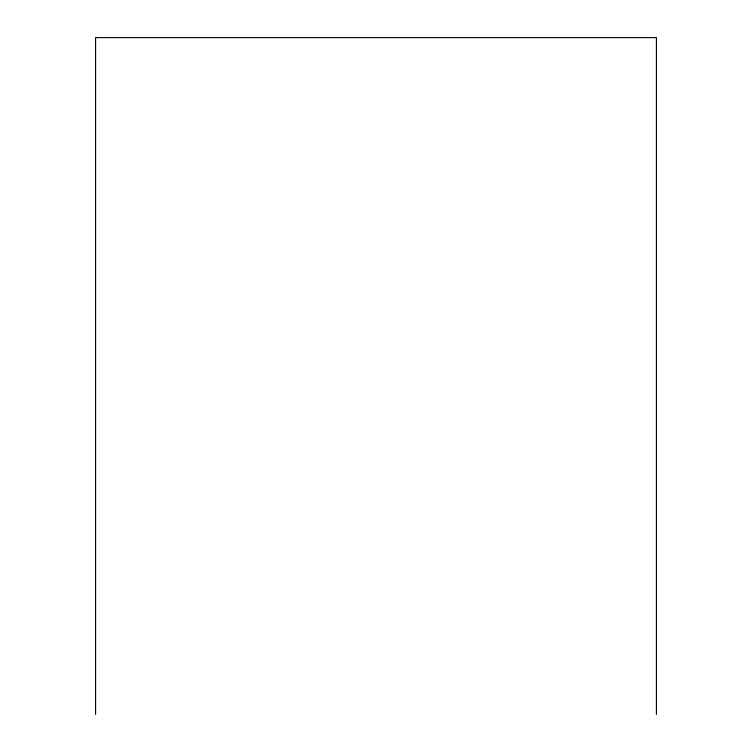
<?xml version="1.0" encoding="UTF-8"?>
<svg xmlns="http://www.w3.org/2000/svg" width="752" height="752" viewBox="0 0 752 752"><rect width="100%" height="100%" fill="white"/><g stroke="black" fill="none" stroke-linecap="round" stroke-linejoin="round"><path stroke-width="1.13" d="M656.421 714.4L656.421 37.6L95.579 37.6L95.579 714.4"/></g></svg>
